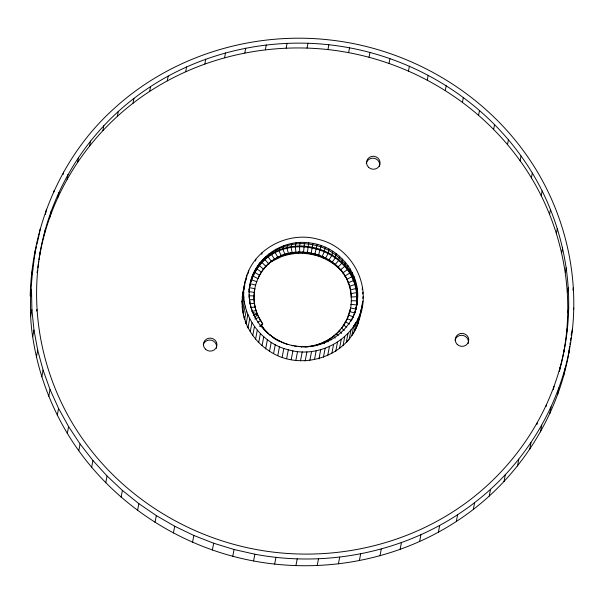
<?xml version="1.0" encoding="UTF-8"?>
<svg xmlns="http://www.w3.org/2000/svg" width="604" height="604" viewBox="0 0 604 604"><rect width="100%" height="100%" fill="white"/><g stroke="black" fill="none" stroke-linecap="round" stroke-linejoin="round"><path stroke-width="0.91" d="M249.173 292.23L249.369 288.984M254.775 288.674L253.959 296.315L254.775 288.674L249.437 287.67L250.026 284.575L249.127 290.275M30.2 295.968C31.906 225.315 61.699 155.273 114.76 107.942C172.17 55.734 252.48 31.249 329.346 39.902C406.628 48.305 479.863 89.89 525.208 153.257C565.389 208.976 582.399 280.966 569.61 348.629C558.383 418.889 515.975 482.845 456.337 521.456C397.122 560.142 322.944 573.996 253.567 560.965C177.297 546.824 107.467 499.961 67.316 433.34C49.641 403.789 37.735 370.871 32.684 336.798C28.048 307.406 31.431 277.825 35.681 248.621M242.053 304.461L242.347 296.889M362.151 305.579C356.715 338.436 319.591 359.131 288.327 349.769C258.225 342.672 236.76 309.407 245.692 279.199C253.469 248.584 288.757 230.615 318.504 239.38C350.803 246.847 371.173 283.397 360.384 314.827M249.203 289.278C251.513 260.483 280.588 238.882 308.757 242.831C336.858 245.194 360.86 272.026 357.394 300.535C355.039 329.067 325.918 350.214 298.082 346.318C269.973 343.955 245.979 317.123 249.437 288.614M357.651 296.458L356.813 300.852L351.385 300.664L351.083 304.741L351.158 304.356L356.556 304.952L357.394 300.535M559.402 371.15C579.002 299.75 563.389 220.596 520.12 160.8C479.667 104.394 416.722 65.368 348.621 52.654C273.854 38.497 193.34 56.565 132.986 103.254C83.662 141.328 48.645 198.044 38.981 259.788M563.683 352.51C577.862 284.756 561.471 211.974 521.041 155.983C480.58 99.569 417.643 60.551 349.542 47.829C274.775 33.681 194.262 51.74 133.907 98.437C84.568 136.368 50.079 192.933 39.766 254.382M571.369 333.317L571.256 335.167L572.539 328.417M37.154 272.404L37.418 270.6M37.81 267.897L38.724 261.592M40.687 249.558C28.139 315.952 44.832 386.59 84.25 441.267C124.711 497.673 187.648 536.699 255.749 549.421C323.827 562.211 396.617 548.613 454.721 510.659C511.241 473.944 552.32 414.118 564.604 347.693M242.997 292.442L242.279 297.274L245.692 279.199M249.12 290.109L249.95 284.975M356.813 304.575L355.96 309.022L350.622 308.025L347.27 318.625L341.358 328.553C346.832 321.622 350.229 313.136 351.158 304.356M356.111 308.251C367.353 243.805 269.248 219.803 250.486 282.959M568.326 355.378L569.655 346.19M569.927 344.356L570.191 342.513M570.455 340.679L570.856 337.923M355.96 309.022C367.209 244.582 269.105 220.573 250.343 283.729L255.59 285.126L255.515 285.511L256.7 281.653L251.574 279.871L252.178 276.7M353.657 326.258L351.89 335.507M271.226 342.317L269.535 351.181C299.493 371.543 346.228 357.938 358.089 323.102M473.325 509.383L474.608 502.634C523.502 464.967 558.285 409.399 569.61 348.629M489.248 496.058L490.531 489.308M504.015 481.554L505.299 474.804M517.53 465.963L518.813 459.214M529.716 449.376L530.999 442.626M540.489 431.905L541.773 425.163M572.909 290.109L573.392 287.579M549.791 413.657L551.074 406.907M573.483 309.716L573.8 308.032M557.567 394.744L558.851 387.994M563.759 375.273L565.034 368.523M39.124 234.624L40.257 228.72M31.461 275.575L32.752 268.833M45.474 214.314L46.44 209.256M44.251 234.85L45.172 230.033M37.199 272.6L37.659 270.192M53.892 192.027L54.217 190.335M30.608 316.413L31.899 309.671L31.491 289.218M50.079 217.032L51.249 210.932M57.954 197.191L58.875 192.366M36.67 311.068L36.98 309.459M63.027 174.616L63.518 172.087M32.684 336.798L33.975 330.048L31.899 309.671M67.082 179.282L67.995 174.458M36.421 356.987L37.712 350.237L33.975 330.048M77.652 162.136L78.573 157.319M41.789 376.851L43.08 370.109L37.712 350.237M89.611 145.866L90.525 141.049M48.758 396.284L50.049 389.535L43.08 370.109M102.869 130.57L103.79 125.753M57.282 415.152L58.573 408.402L50.049 389.535M117.357 116.338L118.278 111.521M67.316 433.34L68.607 426.59L58.573 408.402M132.986 103.254L133.907 98.437M78.792 450.743L80.083 443.993L68.607 426.59M149.649 91.415L150.57 86.591M91.634 467.247L92.925 460.497L80.083 443.993M167.255 80.876L168.176 76.051M105.775 482.755L107.067 476.005L92.925 460.497M185.692 71.71L186.606 66.885M121.117 497.168L122.408 490.418L107.067 476.005M204.839 63.971L205.753 59.154M137.576 510.403L138.867 503.653L122.408 490.418M224.582 57.712L225.503 52.888M155.039 522.369L156.33 515.62L138.867 503.653M244.801 52.963L245.722 48.146M265.375 49.762L266.296 44.945M173.408 533L174.699 526.25L156.33 515.62M286.175 48.124L287.089 43.307M192.563 542.226L193.854 535.476L174.699 526.25M244.688 283.578L242.921 292.827L244.816 285.496M242 301.758L243.767 292.51M246.039 280.233L247.051 274.918M248.252 273.416L248.765 270.751M243.857 297.009L242.091 306.258L242.453 309.844M242.544 310.743L244.31 301.487M243.367 315.182L245.133 305.934M250.343 283.729L250.939 280.596M255.522 261.019L255.862 259.244M244.552 319.554L246.311 310.305M253.733 272.917L253.121 276.126L258.014 278.678C277.425 234.541 349.686 249.55 351.241 297.342C350.297 247.376 272.714 233.823 256.625 282.045L256.7 281.653M250.23 304.386L249.271 296.783M255.59 269.271L254.971 272.517L259.682 275.432M269.535 351.181C259.146 344.612 250.788 334.85 246.153 323.442L247.844 314.578M257.749 265.775L257.115 269.067L261.615 272.329M250.433 304.899L252.57 312.238M254.178 292.668L254.254 292.283L248.856 291.687M261.743 254.397L262.083 252.623M248.033 327.594L249.724 318.723M260.203 320.143C255.937 312.849 253.74 304.363 254.027 295.922L249.512 295.771M254.412 303.623L254.11 299.584L249.595 299.765M262.883 259.343L262.242 262.725L266.221 266.636M252.902 312.759L254.601 316.534M250.237 331.596L251.928 322.732M255.084 307.24L254.488 303.238L250.011 303.759M265.843 256.443L265.186 259.871L268.871 264.076M263.797 269.392L259.546 265.798L260.181 262.461L258.92 264.152M256.058 310.803L255.16 306.855L250.743 307.715M307.066 48.063L307.98 43.246M252.759 335.424L254.45 326.56M212.389 549.995L213.68 543.245L193.854 535.476M257.312 314.299L256.126 310.418L251.8 311.611M269.022 253.771L268.357 257.259L271.724 261.728M258.844 317.689L257.387 313.914L252.548 312.366M255.59 339.055L257.281 330.192M272.419 251.362L271.747 254.896L274.775 259.607M276.013 249.21L275.326 252.804L277.991 257.727M258.701 342.468L260.392 333.597M262.279 326.402L264.514 329.746L261.245 324.839M279.765 247.346L279.071 250.985L281.366 256.096M262.076 345.639L263.767 336.768M268.168 333.559L264.59 329.361M270.365 262.159L281.607 256.564L281.94 254.835M283.669 245.768L282.966 249.46L284.937 254.344L283.185 254.948M265.624 348.938L267.383 339.682M269.829 335.099L267.142 332.14M281.607 256.564L285.632 255.288L285.964 253.582M287.693 244.492L286.976 248.236L288.478 253.635M269.905 334.714L274.684 338.738M327.919 49.573L328.84 44.756M285.632 255.288L289.754 254.322L290.079 252.631M291.815 243.525L291.09 247.323L292.177 252.812M232.767 556.254L234.058 549.497L213.68 543.245M275.945 339.591L272.872 337.077M273.574 353.521L275.265 344.65M289.754 254.322L293.952 253.665L294.269 251.996M296.005 242.868L295.273 246.719L295.945 252.276M277.795 355.552L279.486 346.681M293.952 253.665L298.187 253.333L298.504 251.679M300.248 242.536L299.501 246.44L299.75 252.027M282.151 357.258L283.842 348.395M298.187 253.333L302.445 253.318L302.763 251.679M304.507 242.521L303.57 252.064M286.636 358.64L288.327 349.769M302.445 253.318L306.696 253.627L307.006 252.004M308.757 242.831L307.391 252.389M348.621 52.654L349.542 47.829M306.696 253.627L310.917 254.254L312.978 243.457M291.211 359.674L292.902 350.803M253.567 560.965L254.858 554.208C331.052 568.628 413.098 550.221 474.608 502.634M314.911 253.884L317.138 244.401M340.475 269.897C333.499 262.853 324.635 257.772 315.077 255.198L315.379 253.604M295.854 360.362L297.546 351.498M318.572 255.054L321.207 245.654M301.351 347.111L301.426 346.719C316.677 347.119 331.989 340.211 341.434 328.168L344.318 330.312M319.154 256.451L319.456 254.865M300.528 360.701L302.219 351.83M322.136 256.489L324.386 251.362L325.178 247.202M305.194 347.051L305.269 346.666M323.117 257.999L323.419 256.428M305.141 361.071L306.908 351.822M325.579 258.18L328.206 253.242L329.006 249.052M309.875 360.324L311.566 351.452M328.878 260.12L331.875 255.394L332.683 251.173M369.029 57.274L369.95 52.45M332.019 262.302L335.363 257.817L336.171 253.567M274.661 564.098L275.945 557.349M316.594 344.756L316.526 345.141L319.425 344.174M314.488 359.599L316.179 350.735M334.971 264.703L338.648 260.483L339.463 256.217M320.226 343.548L320.158 343.933C327.821 341.018 334.843 336.269 340.143 329.98M318.95 358.927L320.716 349.671M337.734 267.315L341.713 263.382L342.536 259.101M323.676 342.46L323.752 342.075L324.537 343.653M323.45 357.138L325.141 348.266M340.271 270.124L344.544 266.5L345.36 262.204M327.066 340.731L327.142 340.346L328.055 341.856M342.581 273.106L347.111 269.814L347.934 265.503M327.745 355.401L329.437 346.53M344.65 276.247L349.399 273.302L350.229 268.984M333.378 336.519L333.446 336.134L335.167 338.172M331.875 353.348L333.567 344.476M346.454 279.524L351.407 276.942L352.23 272.623M336.254 334.072L336.322 333.68L338.202 335.59M389.021 63.412L389.942 58.596M347.987 282.921L353.113 280.717L353.936 276.39M338.919 331.407L338.995 331.022L341.698 333.37M335.748 351.369L337.515 342.113M295.922 565.638L297.206 558.889M349.24 286.424L354.503 284.605L355.333 280.279M350.207 290.011L355.575 288.591L356.405 284.25M343.563 325.526L343.638 325.141L346.681 327.058M339.561 348.327L341.252 339.456M350.871 293.657L356.322 292.646L357.153 288.289M345.511 322.332L345.586 321.947L349.573 324.061M347.194 319.01L347.27 318.625L351.407 320.43M348.599 315.567L348.674 315.175L352.94 316.67M351.385 300.664L351.317 301.049L351.317 296.957L356.73 296.738L357.568 292.366M343.064 345.397L344.756 336.526M349.724 312.026L349.791 311.641L355.039 313.038M350.547 308.41L350.622 308.025M346.235 342.589L348.002 333.332M351 321.147L351.241 319.886M353.106 316.232L352.751 318.089L354.314 314.269M349.21 339.161L350.977 329.905M355.19 312.268L355.431 310.977M354.563 313.484L355.899 308.553M362.189 289.437L362.521 287.663M354.261 331.664L356.028 322.415L353.574 326.802L356.028 322.415M354.669 330.864L356.307 327.655L358.074 318.399M362.642 293.922L362.981 292.147M356.307 327.655L358.013 323.487L359.78 314.239M362.732 298.421L363.072 296.647M362.793 301.132L359.38 319.206L361.147 309.958M408.478 71.03L409.399 66.213M317.213 565.571L318.497 558.821M427.277 80.09L428.198 75.266M338.406 563.902L339.69 557.152M445.299 90.517L446.22 85.7M359.372 560.64L360.656 553.891M462.438 102.257L463.359 97.44M379.976 555.808L381.26 549.051M478.587 115.243L479.501 110.426M400.097 549.421L401.388 542.671M493.642 129.384L494.563 124.567M419.614 541.539L420.897 534.789M507.511 144.605L508.432 139.788M438.398 532.199L439.682 525.45M520.12 160.8L521.041 155.983M456.337 521.456L457.628 514.706M531.377 177.878L532.298 173.054M541.222 195.726L542.143 190.909M549.587 214.239L550.508 209.422M556.42 233.303L557.341 228.486M561.69 252.797L562.611 247.98M565.359 272.608L566.273 267.791M536.986 424.393L537.296 422.785M567.398 292.608L568.311 287.783M546.114 406.484L546.416 404.884M567.798 312.676L568.719 307.851M553.43 389.535L554.042 386.318M566.56 332.683L567.473 327.859M559.349 371.233L560.119 367.217M34.39 255.371L36.466 246.326M36.882 244.514L38.966 235.469M254.699 289.059L255.59 285.126M355.56 310.335C364.242 281.245 341.992 249.656 312.721 244.801C286.877 238.973 257.553 254.88 250.856 281.026M358.013 323.487L359.456 318.821M351.626 320.301L352.374 318.829M254.994 317.9L257.387 313.914L253.303 315.379M352.366 334.744L353.785 332.434M346.832 341.902L348.017 340.528M260.007 326.628L262.717 324.091L258.92 317.304L254.85 319.131M259.75 326.024L262.717 324.091L260.724 320.581L257.704 322.226M313.544 345.873L315.039 345.503M310.531 346.439L312.804 346.062M305.964 346.975L308.259 346.772M298.361 346.537L301.426 346.719M294.548 346.077L296.828 346.386M291.536 345.488L293.038 345.813M310.917 254.254L315.077 255.198M234.058 549.497L254.858 554.208M287.829 344.514L283.502 342.989M282.785 342.717L276.02 339.206M276.609 339.969L278.595 341.094M265.156 330.441L267.066 332.525M330.38 338.361L331.415 339.803M261.17 325.224L262.204 326.787M247.21 326.319L247.957 327.98M246.153 323.442L243.442 314.797L242.076 301.373M245.164 321.268L246.085 323.827M243.842 316.934L244.31 318.678M242.71 311.634L243.042 313.408M253.974 297.228L254.035 299.969M249.158 294.669L249.21 297.108M455.076 340.044A6.787 6.501 10.8 0 1 463.351 335.514A6.787 6.501 10.8 0 1 468.198 343.54M366.273 163.42A6.787 6.501 10.8 0 1 374.404 158.331A6.787 6.501 10.8 0 1 379.508 166.417M203.269 344.793A6.787 6.501 10.8 0 1 211.543 340.263A6.787 6.501 10.8 0 1 216.391 348.289M457.243 344.416A6.787 6.501 10.8 0 0 468.568 341.607A6.787 6.501 10.8 0 0 460.21 333.559A6.787 6.501 10.8 0 0 457.243 344.416M368.546 167.293A6.787 6.501 10.8 0 0 379.871 164.484A6.787 6.501 10.8 0 0 371.52 156.436A6.787 6.501 10.8 0 0 368.546 167.293M205.436 349.165A6.787 6.501 10.8 0 0 216.761 346.356A6.787 6.501 10.8 0 0 208.403 338.308A6.787 6.501 10.8 0 0 205.436 349.165"/></g></svg>
